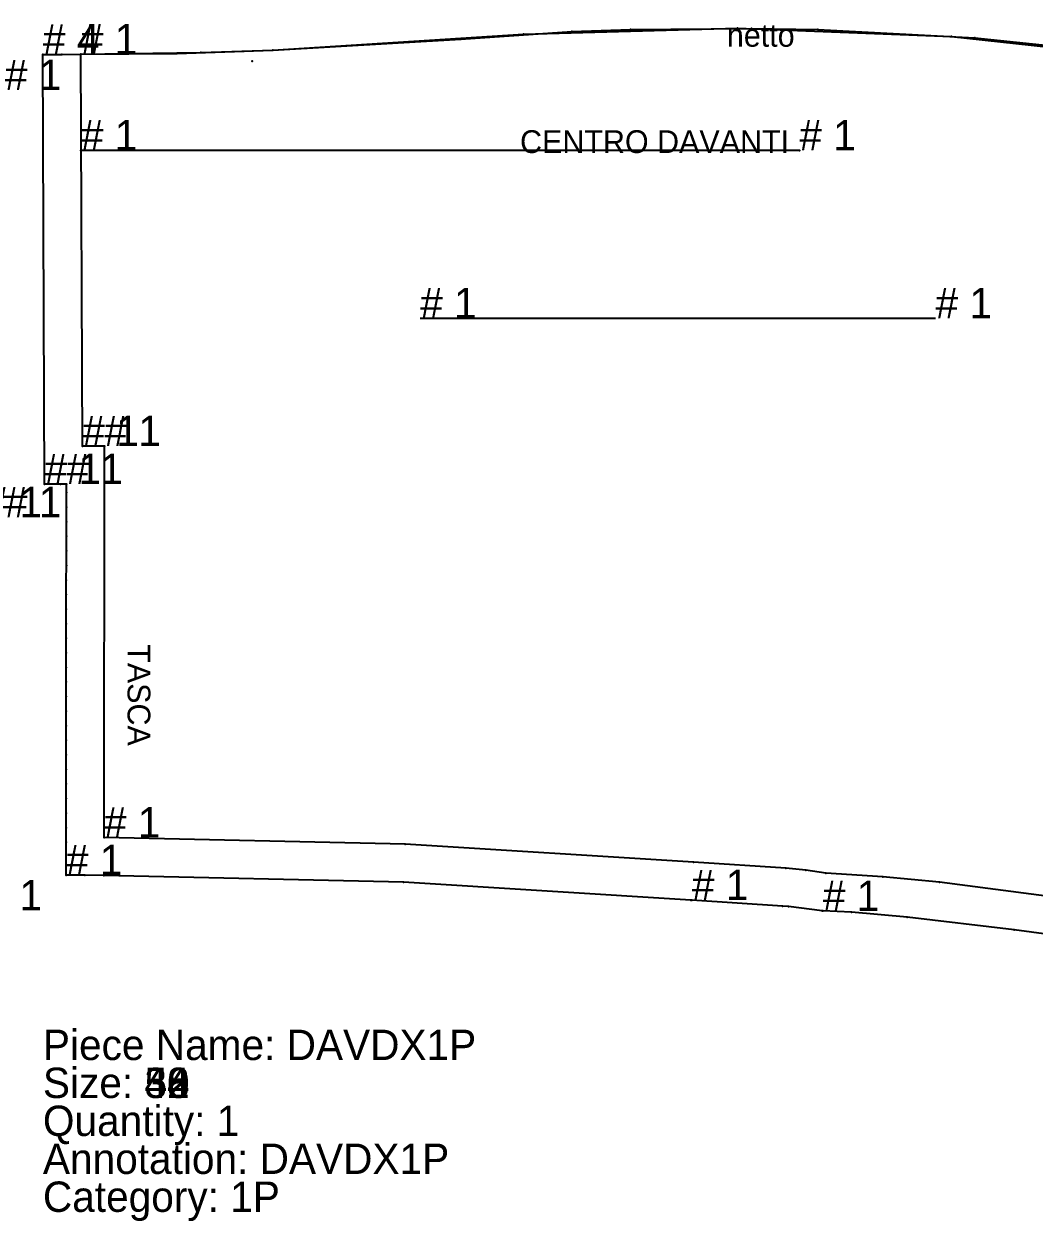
# Model space of a CAD drawing. Extents: x -10 to 11547, y -349 to 304.
# Drawn here: x 297.3 to 563.4, y -183.3 to 132 of the extents above; entities that cross this region are included whole.
import ezdxf

# ---------------------------------------------------------------- set-up
doc = ezdxf.new("R2010")
doc.units = 0

# ---------------------------------------------------------------- blocks, each defined once
blk = doc.blocks.new('DAV_BASSO_2P-S_42')
at = {"layer": '1'}
for p in [(-0.2, 25.212), (-5.3, -87.3), (-0.2, -87.3), (-5.3, -190.883)]:
    blk.add_text('# 1', height=8, dxfattribs=at).set_placement(p)
at = {"layer": '2'}
for p in [(-0.2, 25.212), (-5.3, -87.3), (-0.2, -87.3), (-5.3, -190.883)]:
    blk.add_text('# 1', height=8, dxfattribs=at).set_placement(p)
blk = doc.blocks.new('DAVDX1P-S_38')
at = {"layer": '1'}
blk.add_lwpolyline([(91.5704, -209.9973), (56.9462, -205.3456), (28.8367, -201.9668), (14.1612, -200.7149), (6.5701, -200.3578), (6.4159, -200.3514), (-2.4638, -199.2125), (-4.0829, -199.062), (-27.9164, -197.4909), (-28.1689, -197.4776), (-103.8704, -192.7931), (-182.8833, -190.9996), (-187.8465, -190.9583), (-192.8096, -190.9169), (-192.8012, -182.2633), (-192.7975, -178.4253), (-192.7937, -174.5872), (-192.79, -170.7492), (-192.7863, -166.9111), (-192.7826, -163.0731), (-192.7789, -159.235), (-192.7751, -155.3969), (-192.7714, -151.5589), (-192.7677, -147.7209), (-192.764, -143.8828), (-192.7603, -140.0447), (-192.7565, -136.2066), (-192.7528, -132.3686), (-192.7491, -128.5305), (-192.7454, -124.6925), (-192.7417, -120.8544), (-192.7379, -117.0164), (-192.7342, -113.1783), (-192.7305, -109.3402), (-192.7267, -105.5022), (-192.723, -101.6642), (-192.7193, -97.8261), (-192.7156, -93.988), (-192.7119, -90.1499), (-192.7097, -87.9), (-194.2977, -87.9), (-198.4614, -87.9), (-198.8999, 25.2612), (-193.8999, 25.281), (-188.9, 25.3008), (-157.2565, 25.7842), (-138.3, 26.4007), (-88.785, 29.3263), (-59.5576, 31.2836), (-44.1084, 31.8766), (-12.2216, 32.1327), (5.2725, 31.8219), (46.6254, 29.6002), (72.8167, 26.9007)], dxfattribs=at)
at = {"layer": '13'}
blk.add_point((-143.8, 23.5), dxfattribs=at)
at = {"layer": '14'}
blk.add_lwpolyline([(93, -200.1), (37.3, -192.8), (22.3704, -191.3553), (7.4, -190.4), (2.1135, -189.6464), (-3.2, -189.1), (-27.5, -187.5), (-103.5, -182.8), (-182.8, -181), (-182.7, -77.9), (-188.5, -77.9), (-188.8999, 25.3), (-163.5946, 25.5503), (-138.3, 26.4), (-72.3, 30.6), (-15.8912, 32.2015), (40.5, 30), (92.125, 24.332)], dxfattribs=at)
at = {"layer": '2'}
for p in [(-44.1084, 31.8766), (5.2725, 31.8219), (-88.785, 29.3263), (-72.3, 30.6), (40.5, 30), (-198.8999, 25.2612), (-193.8999, 25.281), (-188.9, 25.3008), (-188.8999, 25.3), (-138.3, 26.4007), (-138.3, 26.4), (-188.9, 0), (0.4, 0), (-188.5, -77.9), (-182.7, -77.9), (-198.4614, -87.9), (-192.7097, -87.9), (-182.8, -181), (-103.5, -182.8), (-27.5, -187.5), (-3.2, -189.1), (-192.8096, -190.9169), (-187.8465, -190.9583), (-182.8833, -190.9996), (7.4, -190.4), (-103.8704, -192.7931), (37.3, -192.8), (-28.1689, -197.4776), (-4.0829, -199.062), (6.4159, -200.3514), (28.8367, -201.9668)]:
    blk.add_point(p, dxfattribs=at)
at = {"layer": '3'}
for p in [(-15.8912, 32.2015), (-12.2216, 32.1327), (-59.5576, 31.2836), (46.6254, 29.6002), (-163.5946, 25.5503), (-157.2565, 25.7842), (-194.2977, -87.9), (-192.7119, -90.1499), (-192.7156, -93.988), (-192.7193, -97.8261), (-192.723, -101.6642), (-192.7267, -105.5022), (-192.7305, -109.3402), (-192.7342, -113.1783), (-192.7379, -117.0164), (-192.7417, -120.8544), (-192.7454, -124.6925), (-192.7491, -128.5305), (-192.7528, -132.3686), (-192.7565, -136.2066), (-192.7603, -140.0447), (-192.764, -143.8828), (-192.7677, -147.7209), (-192.7714, -151.5589), (-192.7751, -155.3969), (-192.7789, -159.235), (-192.7826, -163.0731), (-192.7863, -166.9111), (-192.79, -170.7492), (-192.7937, -174.5872), (-192.7975, -178.4253), (-192.8012, -182.2633), (2.1135, -189.6464), (22.3704, -191.3553), (-27.9164, -197.4909), (-2.4638, -199.2125), (6.5701, -200.3578), (14.1612, -200.7149), (56.9462, -205.3456)]:
    blk.add_point(p, dxfattribs=at)
at = {"layer": '4'}
for p in [(-27.9164, -197.4909, 10), (6.5701, -200.3578, 10)]:
    blk.add_point(p, dxfattribs=at)
at = {"layer": '5'}
blk.add_line((0.4, 0), (-188.9, 0), dxfattribs=at)
at = {"layer": '7'}
blk.add_line((-99.5048, -44.2419), (36.2958, -44.2419), dxfattribs=at)
at = {"layer": '8'}
blk.add_line((0.4, 0), (-188.9, 0), dxfattribs=at)
blk.add_lwpolyline([(0.4, 0), (-188.9, 0)], dxfattribs=at)
at = {"layer": '1'}
for s, p in [('Piece Name: DAVDX1P', (-198.8999, -239.6326)), ('Size: 38', (-198.8999, -249.6326))]:
    blk.add_text(s, height=8, dxfattribs=at).set_placement(p)
at = {"layer": '19'}
for s, p in [('netto', (-18.7, 27.3)), ('CENTRO DAVANTI', (-73.2, -0.7))]:
    blk.add_text(s, height=6, dxfattribs=at).set_placement(p)
blk.add_text('TASCA', height=6, rotation=-90, dxfattribs=at).set_placement((-176.6, -130.1))
blk = doc.blocks.new('DAVDX1P-S_40')
at = {"layer": '1'}
blk.add_lwpolyline([(91.5704, -209.9973), (56.9462, -205.3456), (28.8367, -201.9668), (14.1612, -200.7149), (6.5701, -200.3578), (6.4159, -200.3514), (-2.4638, -199.2125), (-4.0829, -199.062), (-27.9164, -197.4909), (-28.1689, -197.4776), (-103.8704, -192.7931), (-182.8833, -190.9996), (-187.8465, -190.9583), (-192.8096, -190.9169), (-192.8012, -182.2633), (-192.7975, -178.4253), (-192.7937, -174.5872), (-192.79, -170.7492), (-192.7863, -166.9111), (-192.7826, -163.0731), (-192.7789, -159.235), (-192.7751, -155.3969), (-192.7714, -151.5589), (-192.7677, -147.7209), (-192.764, -143.8828), (-192.7603, -140.0447), (-192.7565, -136.2066), (-192.7528, -132.3686), (-192.7491, -128.5305), (-192.7454, -124.6925), (-192.7417, -120.8544), (-192.7379, -117.0164), (-192.7342, -113.1783), (-192.7305, -109.3402), (-192.7267, -105.5022), (-192.723, -101.6642), (-192.7193, -97.8261), (-192.7156, -93.988), (-192.7119, -90.1499), (-192.7097, -87.9), (-194.2977, -87.9), (-198.4614, -87.9), (-198.8999, 25.2612), (-193.8999, 25.281), (-188.9, 25.3008), (-157.2565, 25.7842), (-138.3, 26.4007), (-88.785, 29.3263), (-59.5576, 31.2836), (-44.1084, 31.8766), (-12.2216, 32.1327), (5.2725, 31.8219), (46.6254, 29.6002), (72.8167, 26.9007)], dxfattribs=at)
at = {"layer": '13'}
blk.add_point((-143.8, 23.5), dxfattribs=at)
at = {"layer": '14'}
blk.add_lwpolyline([(93, -200.1), (37.3, -192.8), (22.3704, -191.3553), (7.4, -190.4), (2.1135, -189.6464), (-3.2, -189.1), (-27.5, -187.5), (-103.5, -182.8), (-182.8, -181), (-182.7, -77.9), (-188.5, -77.9), (-188.8999, 25.3), (-163.5946, 25.5503), (-138.3, 26.4), (-72.3, 30.6), (-15.8912, 32.2015), (40.5, 30), (92.125, 24.332)], dxfattribs=at)
at = {"layer": '2'}
for p in [(-44.1084, 31.8766), (5.2725, 31.8219), (-88.785, 29.3263), (-72.3, 30.6), (40.5, 30), (-198.8999, 25.2612), (-193.8999, 25.281), (-188.9, 25.3008), (-188.8999, 25.3), (-138.3, 26.4007), (-138.3, 26.4), (-188.9, 0), (0.4, 0), (-188.5, -77.9), (-182.7, -77.9), (-198.4614, -87.9), (-192.7097, -87.9), (-182.8, -181), (-103.5, -182.8), (-27.5, -187.5), (-3.2, -189.1), (-192.8096, -190.9169), (-187.8465, -190.9583), (-182.8833, -190.9996), (7.4, -190.4), (-103.8704, -192.7931), (37.3, -192.8), (-28.1689, -197.4776), (-4.0829, -199.062), (6.4159, -200.3514), (28.8367, -201.9668)]:
    blk.add_point(p, dxfattribs=at)
at = {"layer": '3'}
for p in [(-15.8912, 32.2015), (-12.2216, 32.1327), (-59.5576, 31.2836), (46.6254, 29.6002), (-163.5946, 25.5503), (-157.2565, 25.7842), (-194.2977, -87.9), (-192.7119, -90.1499), (-192.7156, -93.988), (-192.7193, -97.8261), (-192.723, -101.6642), (-192.7267, -105.5022), (-192.7305, -109.3402), (-192.7342, -113.1783), (-192.7379, -117.0164), (-192.7417, -120.8544), (-192.7454, -124.6925), (-192.7491, -128.5305), (-192.7528, -132.3686), (-192.7565, -136.2066), (-192.7603, -140.0447), (-192.764, -143.8828), (-192.7677, -147.7209), (-192.7714, -151.5589), (-192.7751, -155.3969), (-192.7789, -159.235), (-192.7826, -163.0731), (-192.7863, -166.9111), (-192.79, -170.7492), (-192.7937, -174.5872), (-192.7975, -178.4253), (-192.8012, -182.2633), (2.1135, -189.6464), (22.3704, -191.3553), (-27.9164, -197.4909), (-2.4638, -199.2125), (6.5701, -200.3578), (14.1612, -200.7149), (56.9462, -205.3456)]:
    blk.add_point(p, dxfattribs=at)
at = {"layer": '4'}
for p in [(-27.9164, -197.4909, 10), (6.5701, -200.3578, 10)]:
    blk.add_point(p, dxfattribs=at)
at = {"layer": '5'}
blk.add_line((0.4, 0), (-188.9, 0), dxfattribs=at)
at = {"layer": '7'}
blk.add_line((-99.5048, -44.2419), (36.2958, -44.2419), dxfattribs=at)
at = {"layer": '8'}
blk.add_line((0.4, 0), (-188.9, 0), dxfattribs=at)
blk.add_lwpolyline([(0.4, 0), (-188.9, 0)], dxfattribs=at)
at = {"layer": '1'}
for s, p in [('Piece Name: DAVDX1P', (-198.8999, -239.6326)), ('Size: 40', (-198.8999, -249.6326))]:
    blk.add_text(s, height=8, dxfattribs=at).set_placement(p)
at = {"layer": '19'}
for s, p in [('netto', (-18.7, 27.3)), ('CENTRO DAVANTI', (-73.2, -0.7))]:
    blk.add_text(s, height=6, dxfattribs=at).set_placement(p)
blk.add_text('TASCA', height=6, rotation=-90, dxfattribs=at).set_placement((-176.6, -130.1))
blk = doc.blocks.new('DAVDX1P-S_42')
at = {"layer": '1'}
blk.add_lwpolyline([(91.57, -209.997), (56.946, -205.346), (28.837, -201.967), (14.161, -200.715), (6.57, -200.358), (6.416, -200.351), (-2.464, -199.213), (-4.083, -199.062), (-27.916, -197.491), (-28.169, -197.478), (-103.87, -192.793), (-182.883, -191), (-187.846, -190.958), (-192.81, -190.917), (-192.801, -182.263), (-192.797, -178.425), (-192.794, -174.587), (-192.79, -170.749), (-192.786, -166.911), (-192.783, -163.073), (-192.779, -159.235), (-192.775, -155.397), (-192.771, -151.559), (-192.768, -147.721), (-192.764, -143.883), (-192.76, -140.045), (-192.757, -136.207), (-192.753, -132.369), (-192.749, -128.531), (-192.745, -124.693), (-192.742, -120.855), (-192.738, -117.016), (-192.734, -113.178), (-192.73, -109.34), (-192.727, -105.502), (-192.723, -101.664), (-192.719, -97.826), (-192.716, -93.988), (-192.712, -90.15), (-192.71, -87.9), (-194.298, -87.9), (-198.461, -87.9), (-198.9, 25.26), (-193.9, 25.28), (-188.8999, 25.3), (-157.257, 25.784), (-138.3, 26.4), (-88.785, 29.326), (-59.558, 31.283), (-44.108, 31.876), (-12.222, 32.132), (5.272, 31.822), (46.625, 29.6), (72.817, 26.901)], dxfattribs=at)
at = {"layer": '13'}
blk.add_point((-143.8, 23.5), dxfattribs=at)
at = {"layer": '14'}
blk.add_lwpolyline([(93, -200.1), (37.3, -192.8), (22.37, -191.355), (7.4, -190.4), (2.113, -189.646), (-3.2, -189.1), (-27.5, -187.5), (-103.5, -182.8), (-182.8, -181), (-182.7, -77.9), (-188.5, -77.9), (-188.9, 25.3), (-163.595, 25.55), (-138.3, 26.4), (-72.3, 30.6), (-15.891, 32.202), (40.5, 30), (92.125, 24.332)], dxfattribs=at)
at = {"layer": '2'}
for p in [(-44.108, 31.876), (5.272, 31.822), (-88.785, 29.326), (-72.3, 30.6), (40.5, 30), (-198.9, 25.26), (-193.9, 25.28), (-188.9, 25.3), (-188.8999, 25.3), (-138.3, 26.4), (-138.3, 26.4), (-188.9, 0), (0.4, 0), (-188.5, -77.9), (-182.7, -77.9), (-198.461, -87.9), (-192.71, -87.9), (-182.8, -181), (-103.5, -182.8), (-27.5, -187.5), (-3.2, -189.1), (-192.81, -190.917), (-187.846, -190.958), (-182.883, -191), (7.4, -190.4), (-103.87, -192.793), (37.3, -192.8), (-28.169, -197.478), (-4.083, -199.062), (6.416, -200.351), (28.837, -201.967)]:
    blk.add_point(p, dxfattribs=at)
at = {"layer": '3'}
for p in [(-15.891, 32.202), (-12.222, 32.132), (-59.558, 31.283), (46.625, 29.6), (-163.595, 25.55), (-157.257, 25.784), (-194.298, -87.9), (-192.712, -90.15), (-192.716, -93.988), (-192.719, -97.826), (-192.723, -101.664), (-192.727, -105.502), (-192.73, -109.34), (-192.734, -113.178), (-192.738, -117.016), (-192.742, -120.855), (-192.745, -124.693), (-192.749, -128.531), (-192.753, -132.369), (-192.757, -136.207), (-192.76, -140.045), (-192.764, -143.883), (-192.768, -147.721), (-192.771, -151.559), (-192.775, -155.397), (-192.779, -159.235), (-192.783, -163.073), (-192.786, -166.911), (-192.79, -170.749), (-192.794, -174.587), (-192.797, -178.425), (-192.801, -182.263), (2.113, -189.646), (22.37, -191.355), (-27.916, -197.491), (-2.464, -199.213), (6.57, -200.358), (14.161, -200.715), (56.946, -205.346)]:
    blk.add_point(p, dxfattribs=at)
at = {"layer": '4'}
for p in [(-27.916, -197.491, 10), (6.57, -200.358, 10)]:
    blk.add_point(p, dxfattribs=at)
at = {"layer": '5'}
blk.add_line((0.4, 0), (-188.9, 0), dxfattribs=at)
at = {"layer": '7'}
blk.add_line((-99.505, -44.242), (36.296, -44.242), dxfattribs=at)
at = {"layer": '8'}
blk.add_line((0.4, 0), (-188.9, 0), dxfattribs=at)
blk.add_lwpolyline([(0.4, 0), (-188.9, 0)], dxfattribs=at)
at = {"layer": '1'}
for s, p in [('# 4', (-198.9, 25.26)), ('# 1', (-198.461, -87.9)), ('# 1', (-192.71, -87.9)), ('# 1', (-192.81, -190.917)), ('# 1', (-27.916, -197.491)), ('# 1', (6.57, -200.358)), ('Piece Name: DAVDX1P', (-198.8999, -239.6326)), ('Size: 42', (-198.8999, -249.6326)), ('Quantity: 1', (-198.8999, -259.6326)), ('Annotation: DAVDX1P', (-198.8999, -269.6326)), ('Category: 1P', (-198.8999, -279.6326))]:
    blk.add_text(s, height=8, dxfattribs=at).set_placement(p)
at = {"layer": '14'}
for p in [(-188.9, 25.3), (-188.5, -77.9), (-182.7, -77.9), (-182.8, -181)]:
    blk.add_text('# 1', height=8, dxfattribs=at).set_placement(p)
at = {"layer": '19'}
for s, p in [('netto', (-18.7, 27.3)), ('CENTRO DAVANTI', (-73.2, -0.7))]:
    blk.add_text(s, height=6, dxfattribs=at).set_placement(p)
blk.add_text('TASCA', height=6, rotation=-90, dxfattribs=at).set_placement((-176.6, -130.1))
at = {"layer": '2'}
for s, p in [('# 4', (-198.9, 25.26)), ('# 1', (-188.9, 25.3)), ('# 1', (-188.9, 0)), ('# 1', (0.4, 0)), ('# 1', (-188.5, -77.9)), ('# 1', (-182.7, -77.9)), ('# 1', (-198.461, -87.9)), ('# 1', (-192.71, -87.9)), ('# 1', (-182.8, -181)), ('# 1', (-192.81, -190.917))]:
    blk.add_text(s, height=8, dxfattribs=at).set_placement(p)
at = {"layer": '3'}
for p in [(-27.916, -197.491), (6.57, -200.358)]:
    blk.add_text('# 1', height=8, dxfattribs=at).set_placement(p)
at = {"layer": '4'}
for p in [(-27.916, -197.491), (6.57, -200.358)]:
    blk.add_text('# 1', height=8, dxfattribs=at).set_placement(p)
at = {"layer": '5'}
for p in [(-188.9, 0), (0.4, 0)]:
    blk.add_text('# 1', height=8, dxfattribs=at).set_placement(p)
at = {"layer": '7'}
for p in [(-99.505, -44.242), (36.296, -44.242)]:
    blk.add_text('# 1', height=8, dxfattribs=at).set_placement(p)
at = {"layer": '8'}
for p in [(-188.9, 0), (-188.9, 0), (0.4, 0), (0.4, 0)]:
    blk.add_text('# 1', height=8, dxfattribs=at).set_placement(p)
blk = doc.blocks.new('DAVDX1P-S_44')
at = {"layer": '1'}
blk.add_lwpolyline([(91.5704, -209.9973), (56.9462, -205.3456), (28.8367, -201.9668), (14.1612, -200.7149), (6.5701, -200.3578), (6.4159, -200.3514), (-2.4638, -199.2125), (-4.0829, -199.062), (-27.9164, -197.4909), (-28.1689, -197.4776), (-103.8704, -192.7931), (-182.8833, -190.9996), (-187.8465, -190.9583), (-192.8096, -190.9169), (-192.8012, -182.2633), (-192.7975, -178.4253), (-192.7937, -174.5872), (-192.79, -170.7492), (-192.7863, -166.9111), (-192.7826, -163.0731), (-192.7789, -159.235), (-192.7751, -155.3969), (-192.7714, -151.5589), (-192.7677, -147.7209), (-192.764, -143.8828), (-192.7603, -140.0447), (-192.7565, -136.2066), (-192.7528, -132.3686), (-192.7491, -128.5305), (-192.7454, -124.6925), (-192.7417, -120.8544), (-192.7379, -117.0164), (-192.7342, -113.1783), (-192.7305, -109.3402), (-192.7267, -105.5022), (-192.723, -101.6642), (-192.7193, -97.8261), (-192.7156, -93.988), (-192.7119, -90.1499), (-192.7097, -87.9), (-194.2977, -87.9), (-198.4614, -87.9), (-198.8999, 25.2612), (-193.8999, 25.281), (-188.9, 25.3008), (-157.2565, 25.7842), (-138.3, 26.4007), (-88.785, 29.3263), (-59.5576, 31.2836), (-44.1084, 31.8766), (-12.2216, 32.1327), (5.2725, 31.8219), (46.6254, 29.6002), (72.8167, 26.9007)], dxfattribs=at)
at = {"layer": '13'}
blk.add_point((-143.8, 23.5), dxfattribs=at)
at = {"layer": '14'}
blk.add_lwpolyline([(93, -200.1), (37.3, -192.8), (22.3704, -191.3553), (7.4, -190.4), (2.1135, -189.6464), (-3.2, -189.1), (-27.5, -187.5), (-103.5, -182.8), (-182.8, -181), (-182.7, -77.9), (-188.5, -77.9), (-188.8999, 25.3), (-163.5946, 25.5503), (-138.3, 26.4), (-72.3, 30.6), (-15.8912, 32.2015), (40.5, 30), (92.125, 24.332)], dxfattribs=at)
at = {"layer": '2'}
for p in [(-44.1084, 31.8766), (5.2725, 31.8219), (-88.785, 29.3263), (-72.3, 30.6), (40.5, 30), (-198.8999, 25.2612), (-193.8999, 25.281), (-188.9, 25.3008), (-188.8999, 25.3), (-138.3, 26.4007), (-138.3, 26.4), (-188.9, 0), (0.4, 0), (-188.5, -77.9), (-182.7, -77.9), (-198.4614, -87.9), (-192.7097, -87.9), (-182.8, -181), (-103.5, -182.8), (-27.5, -187.5), (-3.2, -189.1), (-192.8096, -190.9169), (-187.8465, -190.9583), (-182.8833, -190.9996), (7.4, -190.4), (-103.8704, -192.7931), (37.3, -192.8), (-28.1689, -197.4776), (-4.0829, -199.062), (6.4159, -200.3514), (28.8367, -201.9668)]:
    blk.add_point(p, dxfattribs=at)
at = {"layer": '3'}
for p in [(-15.8912, 32.2015), (-12.2216, 32.1327), (-59.5576, 31.2836), (46.6254, 29.6002), (-163.5946, 25.5503), (-157.2565, 25.7842), (-194.2977, -87.9), (-192.7119, -90.1499), (-192.7156, -93.988), (-192.7193, -97.8261), (-192.723, -101.6642), (-192.7267, -105.5022), (-192.7305, -109.3402), (-192.7342, -113.1783), (-192.7379, -117.0164), (-192.7417, -120.8544), (-192.7454, -124.6925), (-192.7491, -128.5305), (-192.7528, -132.3686), (-192.7565, -136.2066), (-192.7603, -140.0447), (-192.764, -143.8828), (-192.7677, -147.7209), (-192.7714, -151.5589), (-192.7751, -155.3969), (-192.7789, -159.235), (-192.7826, -163.0731), (-192.7863, -166.9111), (-192.79, -170.7492), (-192.7937, -174.5872), (-192.7975, -178.4253), (-192.8012, -182.2633), (2.1135, -189.6464), (22.3704, -191.3553), (-27.9164, -197.4909), (-2.4638, -199.2125), (6.5701, -200.3578), (14.1612, -200.7149), (56.9462, -205.3456)]:
    blk.add_point(p, dxfattribs=at)
at = {"layer": '4'}
for p in [(-27.9164, -197.4909, 10), (6.5701, -200.3578, 10)]:
    blk.add_point(p, dxfattribs=at)
at = {"layer": '5'}
blk.add_line((0.4, 0), (-188.9, 0), dxfattribs=at)
at = {"layer": '7'}
blk.add_line((-99.5048, -44.2419), (36.2958, -44.2419), dxfattribs=at)
at = {"layer": '8'}
blk.add_line((0.4, 0), (-188.9, 0), dxfattribs=at)
blk.add_lwpolyline([(0.4, 0), (-188.9, 0)], dxfattribs=at)
at = {"layer": '1'}
for s, p in [('Piece Name: DAVDX1P', (-198.8999, -239.6326)), ('Size: 44', (-198.8999, -249.6326))]:
    blk.add_text(s, height=8, dxfattribs=at).set_placement(p)
at = {"layer": '19'}
for s, p in [('netto', (-18.7, 27.3)), ('CENTRO DAVANTI', (-73.2, -0.7))]:
    blk.add_text(s, height=6, dxfattribs=at).set_placement(p)
blk.add_text('TASCA', height=6, rotation=-90, dxfattribs=at).set_placement((-176.6, -130.1))
blk = doc.blocks.new('DAVDX1P-S_46')
at = {"layer": '1'}
blk.add_lwpolyline([(91.5704, -209.9973), (56.9462, -205.3456), (28.8367, -201.9668), (14.1612, -200.7149), (6.5701, -200.3578), (6.4159, -200.3514), (-2.4638, -199.2125), (-4.0829, -199.062), (-27.9164, -197.4909), (-28.1689, -197.4776), (-103.8704, -192.7931), (-182.8833, -190.9996), (-187.8465, -190.9583), (-192.8096, -190.9169), (-192.8012, -182.2633), (-192.7975, -178.4253), (-192.7937, -174.5872), (-192.79, -170.7492), (-192.7863, -166.9111), (-192.7826, -163.0731), (-192.7789, -159.235), (-192.7751, -155.3969), (-192.7714, -151.5589), (-192.7677, -147.7209), (-192.764, -143.8828), (-192.7603, -140.0447), (-192.7565, -136.2066), (-192.7528, -132.3686), (-192.7491, -128.5305), (-192.7454, -124.6925), (-192.7417, -120.8544), (-192.7379, -117.0164), (-192.7342, -113.1783), (-192.7305, -109.3402), (-192.7267, -105.5022), (-192.723, -101.6642), (-192.7193, -97.8261), (-192.7156, -93.988), (-192.7119, -90.1499), (-192.7097, -87.9), (-194.2977, -87.9), (-198.4614, -87.9), (-198.8999, 25.2612), (-193.8999, 25.281), (-188.9, 25.3008), (-157.2565, 25.7842), (-138.3, 26.4007), (-88.785, 29.3263), (-59.5576, 31.2836), (-44.1084, 31.8766), (-12.2216, 32.1327), (5.2725, 31.8219), (46.6254, 29.6002), (72.8167, 26.9007)], dxfattribs=at)
at = {"layer": '13'}
blk.add_point((-143.8, 23.5), dxfattribs=at)
at = {"layer": '14'}
blk.add_lwpolyline([(93, -200.1), (37.3, -192.8), (22.3704, -191.3553), (7.4, -190.4), (2.1135, -189.6464), (-3.2, -189.1), (-27.5, -187.5), (-103.5, -182.8), (-182.8, -181), (-182.7, -77.9), (-188.5, -77.9), (-188.8999, 25.3), (-163.5946, 25.5503), (-138.3, 26.4), (-72.3, 30.6), (-15.8912, 32.2015), (40.5, 30), (92.125, 24.332)], dxfattribs=at)
at = {"layer": '2'}
for p in [(-44.1084, 31.8766), (5.2725, 31.8219), (-88.785, 29.3263), (-72.3, 30.6), (40.5, 30), (-198.8999, 25.2612), (-193.8999, 25.281), (-188.9, 25.3008), (-188.8999, 25.3), (-138.3, 26.4007), (-138.3, 26.4), (-188.9, 0), (0.4, 0), (-188.5, -77.9), (-182.7, -77.9), (-198.4614, -87.9), (-192.7097, -87.9), (-182.8, -181), (-103.5, -182.8), (-27.5, -187.5), (-3.2, -189.1), (-192.8096, -190.9169), (-187.8465, -190.9583), (-182.8833, -190.9996), (7.4, -190.4), (-103.8704, -192.7931), (37.3, -192.8), (-28.1689, -197.4776), (-4.0829, -199.062), (6.4159, -200.3514), (28.8367, -201.9668)]:
    blk.add_point(p, dxfattribs=at)
at = {"layer": '3'}
for p in [(-15.8912, 32.2015), (-12.2216, 32.1327), (-59.5576, 31.2836), (46.6254, 29.6002), (-163.5946, 25.5503), (-157.2565, 25.7842), (-194.2977, -87.9), (-192.7119, -90.1499), (-192.7156, -93.988), (-192.7193, -97.8261), (-192.723, -101.6642), (-192.7267, -105.5022), (-192.7305, -109.3402), (-192.7342, -113.1783), (-192.7379, -117.0164), (-192.7417, -120.8544), (-192.7454, -124.6925), (-192.7491, -128.5305), (-192.7528, -132.3686), (-192.7565, -136.2066), (-192.7603, -140.0447), (-192.764, -143.8828), (-192.7677, -147.7209), (-192.7714, -151.5589), (-192.7751, -155.3969), (-192.7789, -159.235), (-192.7826, -163.0731), (-192.7863, -166.9111), (-192.79, -170.7492), (-192.7937, -174.5872), (-192.7975, -178.4253), (-192.8012, -182.2633), (2.1135, -189.6464), (22.3704, -191.3553), (-27.9164, -197.4909), (-2.4638, -199.2125), (6.5701, -200.3578), (14.1612, -200.7149), (56.9462, -205.3456)]:
    blk.add_point(p, dxfattribs=at)
at = {"layer": '4'}
for p in [(-27.9164, -197.4909, 10), (6.5701, -200.3578, 10)]:
    blk.add_point(p, dxfattribs=at)
at = {"layer": '5'}
blk.add_line((0.4, 0), (-188.9, 0), dxfattribs=at)
at = {"layer": '7'}
blk.add_line((-99.5048, -44.2419), (36.2958, -44.2419), dxfattribs=at)
at = {"layer": '8'}
blk.add_line((0.4, 0), (-188.9, 0), dxfattribs=at)
blk.add_lwpolyline([(0.4, 0), (-188.9, 0)], dxfattribs=at)
at = {"layer": '1'}
for s, p in [('Piece Name: DAVDX1P', (-198.8999, -239.6326)), ('Size: 46', (-198.8999, -249.6326))]:
    blk.add_text(s, height=8, dxfattribs=at).set_placement(p)
at = {"layer": '19'}
for s, p in [('netto', (-18.7, 27.3)), ('CENTRO DAVANTI', (-73.2, -0.7))]:
    blk.add_text(s, height=6, dxfattribs=at).set_placement(p)
blk.add_text('TASCA', height=6, rotation=-90, dxfattribs=at).set_placement((-176.6, -130.1))
blk = doc.blocks.new('DAVDX1P-S_48')
at = {"layer": '1'}
blk.add_lwpolyline([(91.5704, -209.9973), (56.9462, -205.3456), (28.8367, -201.9668), (14.1612, -200.7149), (6.5701, -200.3578), (6.4159, -200.3514), (-2.4638, -199.2125), (-4.0829, -199.062), (-27.9164, -197.4909), (-28.1689, -197.4776), (-103.8704, -192.7931), (-182.8833, -190.9996), (-187.8465, -190.9583), (-192.8096, -190.9169), (-192.8012, -182.2633), (-192.7975, -178.4253), (-192.7937, -174.5872), (-192.79, -170.7492), (-192.7863, -166.9111), (-192.7826, -163.0731), (-192.7789, -159.235), (-192.7751, -155.3969), (-192.7714, -151.5589), (-192.7677, -147.7209), (-192.764, -143.8828), (-192.7603, -140.0447), (-192.7565, -136.2066), (-192.7528, -132.3686), (-192.7491, -128.5305), (-192.7454, -124.6925), (-192.7417, -120.8544), (-192.7379, -117.0164), (-192.7342, -113.1783), (-192.7305, -109.3402), (-192.7267, -105.5022), (-192.723, -101.6642), (-192.7193, -97.8261), (-192.7156, -93.988), (-192.7119, -90.1499), (-192.7097, -87.9), (-194.2977, -87.9), (-198.4614, -87.9), (-198.8999, 25.2612), (-193.8999, 25.281), (-188.9, 25.3008), (-157.2565, 25.7842), (-138.3, 26.4007), (-88.785, 29.3263), (-59.5576, 31.2836), (-44.1084, 31.8766), (-12.2216, 32.1327), (5.2725, 31.8219), (46.6254, 29.6002), (72.8167, 26.9007)], dxfattribs=at)
at = {"layer": '13'}
blk.add_point((-143.8, 23.5), dxfattribs=at)
at = {"layer": '14'}
blk.add_lwpolyline([(93, -200.1), (37.3, -192.8), (22.3704, -191.3553), (7.4, -190.4), (2.1135, -189.6464), (-3.2, -189.1), (-27.5, -187.5), (-103.5, -182.8), (-182.8, -181), (-182.7, -77.9), (-188.5, -77.9), (-188.8999, 25.3), (-163.5946, 25.5503), (-138.3, 26.4), (-72.3, 30.6), (-15.8912, 32.2015), (40.5, 30), (92.125, 24.332)], dxfattribs=at)
at = {"layer": '2'}
for p in [(-44.1084, 31.8766), (5.2725, 31.8219), (-88.785, 29.3263), (-72.3, 30.6), (40.5, 30), (-198.8999, 25.2612), (-193.8999, 25.281), (-188.9, 25.3008), (-188.8999, 25.3), (-138.3, 26.4007), (-138.3, 26.4), (-188.9, 0), (0.4, 0), (-188.5, -77.9), (-182.7, -77.9), (-198.4614, -87.9), (-192.7097, -87.9), (-182.8, -181), (-103.5, -182.8), (-27.5, -187.5), (-3.2, -189.1), (-192.8096, -190.9169), (-187.8465, -190.9583), (-182.8833, -190.9996), (7.4, -190.4), (-103.8704, -192.7931), (37.3, -192.8), (-28.1689, -197.4776), (-4.0829, -199.062), (6.4159, -200.3514), (28.8367, -201.9668)]:
    blk.add_point(p, dxfattribs=at)
at = {"layer": '3'}
for p in [(-15.8912, 32.2015), (-12.2216, 32.1327), (-59.5576, 31.2836), (46.6254, 29.6002), (-163.5946, 25.5503), (-157.2565, 25.7842), (-194.2977, -87.9), (-192.7119, -90.1499), (-192.7156, -93.988), (-192.7193, -97.8261), (-192.723, -101.6642), (-192.7267, -105.5022), (-192.7305, -109.3402), (-192.7342, -113.1783), (-192.7379, -117.0164), (-192.7417, -120.8544), (-192.7454, -124.6925), (-192.7491, -128.5305), (-192.7528, -132.3686), (-192.7565, -136.2066), (-192.7603, -140.0447), (-192.764, -143.8828), (-192.7677, -147.7209), (-192.7714, -151.5589), (-192.7751, -155.3969), (-192.7789, -159.235), (-192.7826, -163.0731), (-192.7863, -166.9111), (-192.79, -170.7492), (-192.7937, -174.5872), (-192.7975, -178.4253), (-192.8012, -182.2633), (2.1135, -189.6464), (22.3704, -191.3553), (-27.9164, -197.4909), (-2.4638, -199.2125), (6.5701, -200.3578), (14.1612, -200.7149), (56.9462, -205.3456)]:
    blk.add_point(p, dxfattribs=at)
at = {"layer": '4'}
for p in [(-27.9164, -197.4909, 10), (6.5701, -200.3578, 10)]:
    blk.add_point(p, dxfattribs=at)
at = {"layer": '5'}
blk.add_line((0.4, 0), (-188.9, 0), dxfattribs=at)
at = {"layer": '7'}
blk.add_line((-99.5048, -44.2419), (36.2958, -44.2419), dxfattribs=at)
at = {"layer": '8'}
blk.add_line((0.4, 0), (-188.9, 0), dxfattribs=at)
blk.add_lwpolyline([(0.4, 0), (-188.9, 0)], dxfattribs=at)
at = {"layer": '1'}
for s, p in [('Piece Name: DAVDX1P', (-198.8999, -239.6326)), ('Size: 48', (-198.8999, -249.6326))]:
    blk.add_text(s, height=8, dxfattribs=at).set_placement(p)
at = {"layer": '19'}
for s, p in [('netto', (-18.7, 27.3)), ('CENTRO DAVANTI', (-73.2, -0.7))]:
    blk.add_text(s, height=6, dxfattribs=at).set_placement(p)
blk.add_text('TASCA', height=6, rotation=-90, dxfattribs=at).set_placement((-176.6, -130.1))
blk = doc.blocks.new('DAVDX1P-S_50')
at = {"layer": '1'}
blk.add_lwpolyline([(91.5704, -209.9973), (56.9462, -205.3456), (28.8367, -201.9668), (14.1612, -200.7149), (6.5701, -200.3578), (6.4159, -200.3514), (-2.4638, -199.2125), (-4.0829, -199.062), (-27.9164, -197.4909), (-28.1689, -197.4776), (-103.8704, -192.7931), (-182.8833, -190.9996), (-187.8465, -190.9583), (-192.8096, -190.9169), (-192.8012, -182.2633), (-192.7975, -178.4253), (-192.7937, -174.5872), (-192.79, -170.7492), (-192.7863, -166.9111), (-192.7826, -163.0731), (-192.7789, -159.235), (-192.7751, -155.3969), (-192.7714, -151.5589), (-192.7677, -147.7209), (-192.764, -143.8828), (-192.7603, -140.0447), (-192.7565, -136.2066), (-192.7528, -132.3686), (-192.7491, -128.5305), (-192.7454, -124.6925), (-192.7417, -120.8544), (-192.7379, -117.0164), (-192.7342, -113.1783), (-192.7305, -109.3402), (-192.7267, -105.5022), (-192.723, -101.6642), (-192.7193, -97.8261), (-192.7156, -93.988), (-192.7119, -90.1499), (-192.7097, -87.9), (-194.2977, -87.9), (-198.4614, -87.9), (-198.8999, 25.2612), (-193.8999, 25.281), (-188.9, 25.3008), (-157.2565, 25.7842), (-138.3, 26.4007), (-88.785, 29.3263), (-59.5576, 31.2836), (-44.1084, 31.8766), (-12.2216, 32.1327), (5.2725, 31.8219), (46.6254, 29.6002), (72.8167, 26.9007)], dxfattribs=at)
at = {"layer": '13'}
blk.add_point((-143.8, 23.5), dxfattribs=at)
at = {"layer": '14'}
blk.add_lwpolyline([(93, -200.1), (37.3, -192.8), (22.3704, -191.3553), (7.4, -190.4), (2.1135, -189.6464), (-3.2, -189.1), (-27.5, -187.5), (-103.5, -182.8), (-182.8, -181), (-182.7, -77.9), (-188.5, -77.9), (-188.8999, 25.3), (-163.5946, 25.5503), (-138.3, 26.4), (-72.3, 30.6), (-15.8912, 32.2015), (40.5, 30), (92.125, 24.332)], dxfattribs=at)
at = {"layer": '2'}
for p in [(-44.1084, 31.8766), (5.2725, 31.8219), (-88.785, 29.3263), (-72.3, 30.6), (40.5, 30), (-198.8999, 25.2612), (-193.8999, 25.281), (-188.9, 25.3008), (-188.8999, 25.3), (-138.3, 26.4007), (-138.3, 26.4), (-188.9, 0), (0.4, 0), (-188.5, -77.9), (-182.7, -77.9), (-198.4614, -87.9), (-192.7097, -87.9), (-182.8, -181), (-103.5, -182.8), (-27.5, -187.5), (-3.2, -189.1), (-192.8096, -190.9169), (-187.8465, -190.9583), (-182.8833, -190.9996), (7.4, -190.4), (-103.8704, -192.7931), (37.3, -192.8), (-28.1689, -197.4776), (-4.0829, -199.062), (6.4159, -200.3514), (28.8367, -201.9668)]:
    blk.add_point(p, dxfattribs=at)
at = {"layer": '3'}
for p in [(-15.8912, 32.2015), (-12.2216, 32.1327), (-59.5576, 31.2836), (46.6254, 29.6002), (-163.5946, 25.5503), (-157.2565, 25.7842), (-194.2977, -87.9), (-192.7119, -90.1499), (-192.7156, -93.988), (-192.7193, -97.8261), (-192.723, -101.6642), (-192.7267, -105.5022), (-192.7305, -109.3402), (-192.7342, -113.1783), (-192.7379, -117.0164), (-192.7417, -120.8544), (-192.7454, -124.6925), (-192.7491, -128.5305), (-192.7528, -132.3686), (-192.7565, -136.2066), (-192.7603, -140.0447), (-192.764, -143.8828), (-192.7677, -147.7209), (-192.7714, -151.5589), (-192.7751, -155.3969), (-192.7789, -159.235), (-192.7826, -163.0731), (-192.7863, -166.9111), (-192.79, -170.7492), (-192.7937, -174.5872), (-192.7975, -178.4253), (-192.8012, -182.2633), (2.1135, -189.6464), (22.3704, -191.3553), (-27.9164, -197.4909), (-2.4638, -199.2125), (6.5701, -200.3578), (14.1612, -200.7149), (56.9462, -205.3456)]:
    blk.add_point(p, dxfattribs=at)
at = {"layer": '4'}
for p in [(-27.9164, -197.4909, 10), (6.5701, -200.3578, 10)]:
    blk.add_point(p, dxfattribs=at)
at = {"layer": '5'}
blk.add_line((0.4, 0), (-188.9, 0), dxfattribs=at)
at = {"layer": '7'}
blk.add_line((-99.5048, -44.2419), (36.2958, -44.2419), dxfattribs=at)
at = {"layer": '8'}
blk.add_line((0.4, 0), (-188.9, 0), dxfattribs=at)
blk.add_lwpolyline([(0.4, 0), (-188.9, 0)], dxfattribs=at)
at = {"layer": '1'}
for s, p in [('Piece Name: DAVDX1P', (-198.8999, -239.6326)), ('Size: 50', (-198.8999, -249.6326))]:
    blk.add_text(s, height=8, dxfattribs=at).set_placement(p)
at = {"layer": '19'}
for s, p in [('netto', (-18.7, 27.3)), ('CENTRO DAVANTI', (-73.2, -0.7))]:
    blk.add_text(s, height=6, dxfattribs=at).set_placement(p)
blk.add_text('TASCA', height=6, rotation=-90, dxfattribs=at).set_placement((-176.6, -130.1))
blk = doc.blocks.new('DAVDX1P-S_52')
at = {"layer": '1'}
blk.add_lwpolyline([(91.5704, -209.9973), (56.9462, -205.3456), (28.8367, -201.9668), (14.1612, -200.7149), (6.5701, -200.3578), (6.4159, -200.3514), (-2.4638, -199.2125), (-4.0829, -199.062), (-27.9164, -197.4909), (-28.1689, -197.4776), (-103.8704, -192.7931), (-182.8833, -190.9996), (-187.8465, -190.9583), (-192.8096, -190.9169), (-192.8012, -182.2633), (-192.7975, -178.4253), (-192.7937, -174.5872), (-192.79, -170.7492), (-192.7863, -166.9111), (-192.7826, -163.0731), (-192.7789, -159.235), (-192.7751, -155.3969), (-192.7714, -151.5589), (-192.7677, -147.7209), (-192.764, -143.8828), (-192.7603, -140.0447), (-192.7565, -136.2066), (-192.7528, -132.3686), (-192.7491, -128.5305), (-192.7454, -124.6925), (-192.7417, -120.8544), (-192.7379, -117.0164), (-192.7342, -113.1783), (-192.7305, -109.3402), (-192.7267, -105.5022), (-192.723, -101.6642), (-192.7193, -97.8261), (-192.7156, -93.988), (-192.7119, -90.1499), (-192.7097, -87.9), (-194.2977, -87.9), (-198.4614, -87.9), (-198.8999, 25.2612), (-193.8999, 25.281), (-188.9, 25.3008), (-157.2565, 25.7842), (-138.3, 26.4007), (-88.785, 29.3263), (-59.5576, 31.2836), (-44.1084, 31.8766), (-12.2216, 32.1327), (5.2725, 31.8219), (46.6254, 29.6002), (72.8167, 26.9007)], dxfattribs=at)
at = {"layer": '13'}
blk.add_point((-143.8, 23.5), dxfattribs=at)
at = {"layer": '14'}
blk.add_lwpolyline([(93, -200.1), (37.3, -192.8), (22.3704, -191.3553), (7.4, -190.4), (2.1135, -189.6464), (-3.2, -189.1), (-27.5, -187.5), (-103.5, -182.8), (-182.8, -181), (-182.7, -77.9), (-188.5, -77.9), (-188.8999, 25.3), (-163.5946, 25.5503), (-138.3, 26.4), (-72.3, 30.6), (-15.8912, 32.2015), (40.5, 30), (92.125, 24.332)], dxfattribs=at)
at = {"layer": '2'}
for p in [(-44.1084, 31.8766), (5.2725, 31.8219), (-88.785, 29.3263), (-72.3, 30.6), (40.5, 30), (-198.8999, 25.2612), (-193.8999, 25.281), (-188.9, 25.3008), (-188.8999, 25.3), (-138.3, 26.4007), (-138.3, 26.4), (-188.9, 0), (0.4, 0), (-188.5, -77.9), (-182.7, -77.9), (-198.4614, -87.9), (-192.7097, -87.9), (-182.8, -181), (-103.5, -182.8), (-27.5, -187.5), (-3.2, -189.1), (-192.8096, -190.9169), (-187.8465, -190.9583), (-182.8833, -190.9996), (7.4, -190.4), (-103.8704, -192.7931), (37.3, -192.8), (-28.1689, -197.4776), (-4.0829, -199.062), (6.4159, -200.3514), (28.8367, -201.9668)]:
    blk.add_point(p, dxfattribs=at)
at = {"layer": '3'}
for p in [(-15.8912, 32.2015), (-12.2216, 32.1327), (-59.5576, 31.2836), (46.6254, 29.6002), (-163.5946, 25.5503), (-157.2565, 25.7842), (-194.2977, -87.9), (-192.7119, -90.1499), (-192.7156, -93.988), (-192.7193, -97.8261), (-192.723, -101.6642), (-192.7267, -105.5022), (-192.7305, -109.3402), (-192.7342, -113.1783), (-192.7379, -117.0164), (-192.7417, -120.8544), (-192.7454, -124.6925), (-192.7491, -128.5305), (-192.7528, -132.3686), (-192.7565, -136.2066), (-192.7603, -140.0447), (-192.764, -143.8828), (-192.7677, -147.7209), (-192.7714, -151.5589), (-192.7751, -155.3969), (-192.7789, -159.235), (-192.7826, -163.0731), (-192.7863, -166.9111), (-192.79, -170.7492), (-192.7937, -174.5872), (-192.7975, -178.4253), (-192.8012, -182.2633), (2.1135, -189.6464), (22.3704, -191.3553), (-27.9164, -197.4909), (-2.4638, -199.2125), (6.5701, -200.3578), (14.1612, -200.7149), (56.9462, -205.3456)]:
    blk.add_point(p, dxfattribs=at)
at = {"layer": '4'}
for p in [(-27.9164, -197.4909, 10), (6.5701, -200.3578, 10)]:
    blk.add_point(p, dxfattribs=at)
at = {"layer": '5'}
blk.add_line((0.4, 0), (-188.9, 0), dxfattribs=at)
at = {"layer": '7'}
blk.add_line((-99.5048, -44.2419), (36.2958, -44.2419), dxfattribs=at)
at = {"layer": '8'}
blk.add_line((0.4, 0), (-188.9, 0), dxfattribs=at)
blk.add_lwpolyline([(0.4, 0), (-188.9, 0)], dxfattribs=at)
at = {"layer": '1'}
for s, p in [('Piece Name: DAVDX1P', (-198.8999, -239.6326)), ('Size: 52', (-198.8999, -249.6326))]:
    blk.add_text(s, height=8, dxfattribs=at).set_placement(p)
at = {"layer": '19'}
for s, p in [('netto', (-18.7, 27.3)), ('CENTRO DAVANTI', (-73.2, -0.7))]:
    blk.add_text(s, height=6, dxfattribs=at).set_placement(p)
blk.add_text('TASCA', height=6, rotation=-90, dxfattribs=at).set_placement((-176.6, -130.1))
blk = doc.blocks.new('DAVDX1P-S_54')
at = {"layer": '1'}
blk.add_lwpolyline([(91.5704, -209.9973), (56.9462, -205.3456), (28.8367, -201.9668), (14.1612, -200.7149), (6.5701, -200.3578), (6.4159, -200.3514), (-2.4638, -199.2125), (-4.0829, -199.062), (-27.9164, -197.4909), (-28.1689, -197.4776), (-103.8704, -192.7931), (-182.8833, -190.9996), (-187.8465, -190.9583), (-192.8096, -190.9169), (-192.8012, -182.2633), (-192.7975, -178.4253), (-192.7937, -174.5872), (-192.79, -170.7492), (-192.7863, -166.9111), (-192.7826, -163.0731), (-192.7789, -159.235), (-192.7751, -155.3969), (-192.7714, -151.5589), (-192.7677, -147.7209), (-192.764, -143.8828), (-192.7603, -140.0447), (-192.7565, -136.2066), (-192.7528, -132.3686), (-192.7491, -128.5305), (-192.7454, -124.6925), (-192.7417, -120.8544), (-192.7379, -117.0164), (-192.7342, -113.1783), (-192.7305, -109.3402), (-192.7267, -105.5022), (-192.723, -101.6642), (-192.7193, -97.8261), (-192.7156, -93.988), (-192.7119, -90.1499), (-192.7097, -87.9), (-194.2977, -87.9), (-198.4614, -87.9), (-198.8999, 25.2612), (-193.8999, 25.281), (-188.9, 25.3008), (-157.2565, 25.7842), (-138.3, 26.4007), (-88.785, 29.3263), (-59.5576, 31.2836), (-44.1084, 31.8766), (-12.2216, 32.1327), (5.2725, 31.8219), (46.6254, 29.6002), (72.8167, 26.9007)], dxfattribs=at)
at = {"layer": '13'}
blk.add_point((-143.8, 23.5), dxfattribs=at)
at = {"layer": '14'}
blk.add_lwpolyline([(93, -200.1), (37.3, -192.8), (22.3704, -191.3553), (7.4, -190.4), (2.1135, -189.6464), (-3.2, -189.1), (-27.5, -187.5), (-103.5, -182.8), (-182.8, -181), (-182.7, -77.9), (-188.5, -77.9), (-188.8999, 25.3), (-163.5946, 25.5503), (-138.3, 26.4), (-72.3, 30.6), (-15.8912, 32.2015), (40.5, 30), (92.125, 24.332)], dxfattribs=at)
at = {"layer": '2'}
for p in [(-44.1084, 31.8766), (5.2725, 31.8219), (-88.785, 29.3263), (-72.3, 30.6), (40.5, 30), (-198.8999, 25.2612), (-193.8999, 25.281), (-188.9, 25.3008), (-188.8999, 25.3), (-138.3, 26.4007), (-138.3, 26.4), (-188.9, 0), (0.4, 0), (-188.5, -77.9), (-182.7, -77.9), (-198.4614, -87.9), (-192.7097, -87.9), (-182.8, -181), (-103.5, -182.8), (-27.5, -187.5), (-3.2, -189.1), (-192.8096, -190.9169), (-187.8465, -190.9583), (-182.8833, -190.9996), (7.4, -190.4), (-103.8704, -192.7931), (37.3, -192.8), (-28.1689, -197.4776), (-4.0829, -199.062), (6.4159, -200.3514), (28.8367, -201.9668)]:
    blk.add_point(p, dxfattribs=at)
at = {"layer": '3'}
for p in [(-15.8912, 32.2015), (-12.2216, 32.1327), (-59.5576, 31.2836), (46.6254, 29.6002), (-163.5946, 25.5503), (-157.2565, 25.7842), (-194.2977, -87.9), (-192.7119, -90.1499), (-192.7156, -93.988), (-192.7193, -97.8261), (-192.723, -101.6642), (-192.7267, -105.5022), (-192.7305, -109.3402), (-192.7342, -113.1783), (-192.7379, -117.0164), (-192.7417, -120.8544), (-192.7454, -124.6925), (-192.7491, -128.5305), (-192.7528, -132.3686), (-192.7565, -136.2066), (-192.7603, -140.0447), (-192.764, -143.8828), (-192.7677, -147.7209), (-192.7714, -151.5589), (-192.7751, -155.3969), (-192.7789, -159.235), (-192.7826, -163.0731), (-192.7863, -166.9111), (-192.79, -170.7492), (-192.7937, -174.5872), (-192.7975, -178.4253), (-192.8012, -182.2633), (2.1135, -189.6464), (22.3704, -191.3553), (-27.9164, -197.4909), (-2.4638, -199.2125), (6.5701, -200.3578), (14.1612, -200.7149), (56.9462, -205.3456)]:
    blk.add_point(p, dxfattribs=at)
at = {"layer": '4'}
for p in [(-27.9164, -197.4909, 10), (6.5701, -200.3578, 10)]:
    blk.add_point(p, dxfattribs=at)
at = {"layer": '5'}
blk.add_line((0.4, 0), (-188.9, 0), dxfattribs=at)
at = {"layer": '7'}
blk.add_line((-99.5048, -44.2419), (36.2958, -44.2419), dxfattribs=at)
at = {"layer": '8'}
blk.add_line((0.4, 0), (-188.9, 0), dxfattribs=at)
blk.add_lwpolyline([(0.4, 0), (-188.9, 0)], dxfattribs=at)
at = {"layer": '1'}
for s, p in [('Piece Name: DAVDX1P', (-198.8999, -239.6326)), ('Size: 54', (-198.8999, -249.6326))]:
    blk.add_text(s, height=8, dxfattribs=at).set_placement(p)
at = {"layer": '19'}
for s, p in [('netto', (-18.7, 27.3)), ('CENTRO DAVANTI', (-73.2, -0.7))]:
    blk.add_text(s, height=6, dxfattribs=at).set_placement(p)
blk.add_text('TASCA', height=6, rotation=-90, dxfattribs=at).set_placement((-176.6, -130.1))
blk = doc.blocks.new('DAVDX1P-S_56')
at = {"layer": '1'}
blk.add_lwpolyline([(91.5704, -209.9973), (56.9462, -205.3456), (28.8367, -201.9668), (14.1612, -200.7149), (6.5701, -200.3578), (6.4159, -200.3514), (-2.4638, -199.2125), (-4.0829, -199.062), (-27.9164, -197.4909), (-28.1689, -197.4776), (-103.8704, -192.7931), (-182.8833, -190.9996), (-187.8465, -190.9583), (-192.8096, -190.9169), (-192.8012, -182.2633), (-192.7975, -178.4253), (-192.7937, -174.5872), (-192.79, -170.7492), (-192.7863, -166.9111), (-192.7826, -163.0731), (-192.7789, -159.235), (-192.7751, -155.3969), (-192.7714, -151.5589), (-192.7677, -147.7209), (-192.764, -143.8828), (-192.7603, -140.0447), (-192.7565, -136.2066), (-192.7528, -132.3686), (-192.7491, -128.5305), (-192.7454, -124.6925), (-192.7417, -120.8544), (-192.7379, -117.0164), (-192.7342, -113.1783), (-192.7305, -109.3402), (-192.7267, -105.5022), (-192.723, -101.6642), (-192.7193, -97.8261), (-192.7156, -93.988), (-192.7119, -90.1499), (-192.7097, -87.9), (-194.2977, -87.9), (-198.4614, -87.9), (-198.8999, 25.2612), (-193.8999, 25.281), (-188.9, 25.3008), (-157.2565, 25.7842), (-138.3, 26.4007), (-88.785, 29.3263), (-59.5576, 31.2836), (-44.1084, 31.8766), (-12.2216, 32.1327), (5.2725, 31.8219), (46.6254, 29.6002), (72.8167, 26.9007)], dxfattribs=at)
at = {"layer": '13'}
blk.add_point((-143.8, 23.5), dxfattribs=at)
at = {"layer": '14'}
blk.add_lwpolyline([(93, -200.1), (37.3, -192.8), (22.3704, -191.3553), (7.4, -190.4), (2.1135, -189.6464), (-3.2, -189.1), (-27.5, -187.5), (-103.5, -182.8), (-182.8, -181), (-182.7, -77.9), (-188.5, -77.9), (-188.8999, 25.3), (-163.5946, 25.5503), (-138.3, 26.4), (-72.3, 30.6), (-15.8912, 32.2015), (40.5, 30), (92.125, 24.332)], dxfattribs=at)
at = {"layer": '2'}
for p in [(-44.1084, 31.8766), (5.2725, 31.8219), (-88.785, 29.3263), (-72.3, 30.6), (40.5, 30), (-198.8999, 25.2612), (-193.8999, 25.281), (-188.9, 25.3008), (-188.8999, 25.3), (-138.3, 26.4007), (-138.3, 26.4), (-188.9, 0), (0.4, 0), (-188.5, -77.9), (-182.7, -77.9), (-198.4614, -87.9), (-192.7097, -87.9), (-182.8, -181), (-103.5, -182.8), (-27.5, -187.5), (-3.2, -189.1), (-192.8096, -190.9169), (-187.8465, -190.9583), (-182.8833, -190.9996), (7.4, -190.4), (-103.8704, -192.7931), (37.3, -192.8), (-28.1689, -197.4776), (-4.0829, -199.062), (6.4159, -200.3514), (28.8367, -201.9668)]:
    blk.add_point(p, dxfattribs=at)
at = {"layer": '3'}
for p in [(-15.8912, 32.2015), (-12.2216, 32.1327), (-59.5576, 31.2836), (46.6254, 29.6002), (-163.5946, 25.5503), (-157.2565, 25.7842), (-194.2977, -87.9), (-192.7119, -90.1499), (-192.7156, -93.988), (-192.7193, -97.8261), (-192.723, -101.6642), (-192.7267, -105.5022), (-192.7305, -109.3402), (-192.7342, -113.1783), (-192.7379, -117.0164), (-192.7417, -120.8544), (-192.7454, -124.6925), (-192.7491, -128.5305), (-192.7528, -132.3686), (-192.7565, -136.2066), (-192.7603, -140.0447), (-192.764, -143.8828), (-192.7677, -147.7209), (-192.7714, -151.5589), (-192.7751, -155.3969), (-192.7789, -159.235), (-192.7826, -163.0731), (-192.7863, -166.9111), (-192.79, -170.7492), (-192.7937, -174.5872), (-192.7975, -178.4253), (-192.8012, -182.2633), (2.1135, -189.6464), (22.3704, -191.3553), (-27.9164, -197.4909), (-2.4638, -199.2125), (6.5701, -200.3578), (14.1612, -200.7149), (56.9462, -205.3456)]:
    blk.add_point(p, dxfattribs=at)
at = {"layer": '4'}
for p in [(-27.9164, -197.4909, 10), (6.5701, -200.3578, 10)]:
    blk.add_point(p, dxfattribs=at)
at = {"layer": '5'}
blk.add_line((0.4, 0), (-188.9, 0), dxfattribs=at)
at = {"layer": '7'}
blk.add_line((-99.5048, -44.2419), (36.2958, -44.2419), dxfattribs=at)
at = {"layer": '8'}
blk.add_line((0.4, 0), (-188.9, 0), dxfattribs=at)
blk.add_lwpolyline([(0.4, 0), (-188.9, 0)], dxfattribs=at)
at = {"layer": '1'}
for s, p in [('Piece Name: DAVDX1P', (-198.8999, -239.6326)), ('Size: 56', (-198.8999, -249.6326))]:
    blk.add_text(s, height=8, dxfattribs=at).set_placement(p)
at = {"layer": '19'}
for s, p in [('netto', (-18.7, 27.3)), ('CENTRO DAVANTI', (-73.2, -0.7))]:
    blk.add_text(s, height=6, dxfattribs=at).set_placement(p)
blk.add_text('TASCA', height=6, rotation=-90, dxfattribs=at).set_placement((-176.6, -130.1))

msp = doc.modelspace()

# ---------------------------------------------------------------- block references
at = {"layer": '1'}
for name, p in [('DAVDX1P-S_42', (501.1915, 98.7116)), ('DAVDX1P-S_38', (501.1915, 98.7116)), ('DAVDX1P-S_40', (501.1915, 98.7116)), ('DAVDX1P-S_44', (501.1915, 98.7116)), ('DAVDX1P-S_46', (501.1915, 98.7116)), ('DAVDX1P-S_48', (501.1915, 98.7116)), ('DAVDX1P-S_50', (501.1915, 98.7116)), ('DAVDX1P-S_52', (501.1915, 98.7116)), ('DAVDX1P-S_54', (501.1915, 98.7116)), ('DAVDX1P-S_56', (501.1915, 98.7116)), ('DAV_BASSO_2P-S_42', (292.4915, 89.38))]:
    msp.add_blockref(name, p, dxfattribs=at)

doc.saveas('drawing.dxf')
